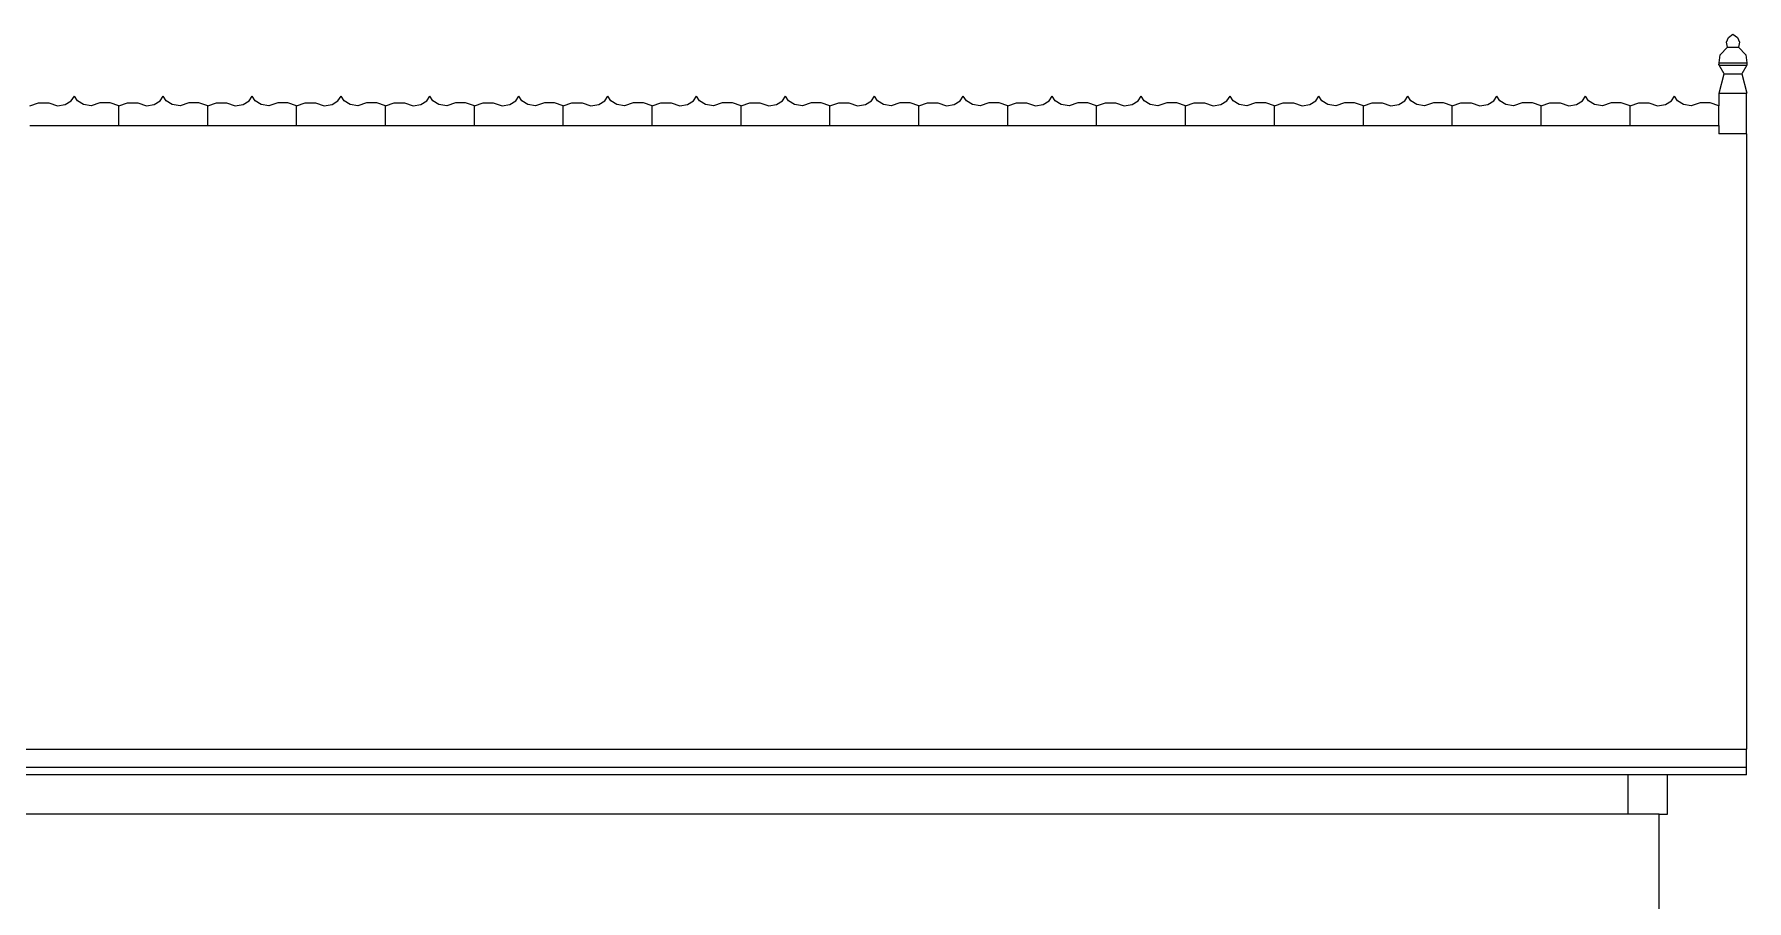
# Model space of a CAD drawing. Header units: inches. Extents: x 16.2 to 49.2, y 7.1 to 20.7.
# Drawn here: x 42.8 to 48.38, y 17.92 to 20.74 of the extents above; entities that cross this region are included whole.
import ezdxf

# ---------------------------------------------------------------- set-up
doc = ezdxf.new("R2010")
doc.units = ezdxf.units.IN
doc.header["$MEASUREMENT"] = 0
doc.layers.add('0inne_gulv', color=252, linetype='Continuous', lineweight=13)

# ---------------------------------------------------------------- blocks, each defined once
blk = doc.blocks.new('DEREK SMALL HOUSE rs')
for p, q in [((2.1262, 3.0606), (2.1501, 3.0856)), ((2.1467, 3.1018), (2.1532, 3.1173)), ((2.1501, 3.0856), (2.1467, 3.1018)), ((2.1501, 3.0856), (2.1853, 3.0856)), ((2.1532, 3.1173), (2.1677, 3.1277)), ((2.1677, 3.1277), (2.1822, 3.1173)), ((2.1822, 3.1173), (2.1887, 3.1018)), ((2.1887, 3.1018), (2.1853, 3.0856)), ((2.1853, 3.0856), (2.2092, 3.0606)), ((2.1219, 3.0281), (2.1228, 3.0349)), ((2.1228, 3.0265), (2.1219, 3.0281)), ((2.1228, 3.0349), (2.1262, 3.0606)), ((2.1228, 3.0265), (2.1228, 3.0349)), ((2.1228, 3.0349), (2.2126, 3.0349)), ((2.1385, 2.9988), (2.1228, 3.0265)), ((2.1228, 3.0265), (2.2126, 3.0265)), ((2.2126, 3.0265), (2.197, 2.9988)), ((2.2092, 3.0606), (2.2126, 3.0349)), ((2.2126, 3.0349), (2.2126, 3.0265)), ((2.1228, 2.936), (2.1385, 2.9988)), ((2.1385, 2.9988), (2.197, 2.9988)), ((2.197, 2.9988), (2.2126, 2.936)), ((-3.2721, 2.8988), (-3.2526, 2.9101)), ((-3.2526, 2.9101), (-3.2427, 2.9256)), ((-3.2328, 2.9101), (-3.2427, 2.9256)), ((-3.2133, 2.8988), (-3.2328, 2.9101)), ((-2.9821, 2.8988), (-2.9626, 2.9101)), ((-2.9626, 2.9101), (-2.9527, 2.9256)), ((-2.9428, 2.9101), (-2.9527, 2.9256)), ((-2.9233, 2.8988), (-2.9428, 2.9101)), ((-2.6922, 2.8988), (-2.6726, 2.9101)), ((-2.6726, 2.9101), (-2.6627, 2.9256)), ((-2.6529, 2.9101), (-2.6627, 2.9256)), ((-2.6333, 2.8988), (-2.6529, 2.9101)), ((-2.4022, 2.8988), (-2.3827, 2.9101)), ((-2.3827, 2.9101), (-2.3728, 2.9256)), ((-2.3629, 2.9101), (-2.3728, 2.9256)), ((-2.3433, 2.8988), (-2.3629, 2.9101)), ((-2.1122, 2.8988), (-2.0927, 2.9101)), ((-2.0927, 2.9101), (-2.0828, 2.9256)), ((-2.0729, 2.9101), (-2.0828, 2.9256)), ((-2.0534, 2.8988), (-2.0729, 2.9101)), ((-1.8222, 2.8988), (-1.8027, 2.9101)), ((-1.8027, 2.9101), (-1.7928, 2.9256)), ((-1.7829, 2.9101), (-1.7928, 2.9256)), ((-1.7634, 2.8988), (-1.7829, 2.9101)), ((-1.5323, 2.8988), (-1.5127, 2.9101)), ((-1.5127, 2.9101), (-1.5028, 2.9256)), ((-1.4929, 2.9101), (-1.5028, 2.9256)), ((-1.4734, 2.8988), (-1.4929, 2.9101)), ((-1.2423, 2.8988), (-1.2227, 2.9101)), ((-1.2227, 2.9101), (-1.2129, 2.9256)), ((-1.203, 2.9101), (-1.2129, 2.9256)), ((-1.1834, 2.8988), (-1.203, 2.9101)), ((-0.9523, 2.8988), (-0.9328, 2.9101)), ((-0.9328, 2.9101), (-0.9229, 2.9256)), ((-0.913, 2.9101), (-0.9229, 2.9256)), ((-0.8935, 2.8988), (-0.913, 2.9101)), ((-0.6623, 2.8988), (-0.6428, 2.9101)), ((-0.6428, 2.9101), (-0.6329, 2.9256)), ((-0.623, 2.9101), (-0.6329, 2.9256)), ((-0.6035, 2.8988), (-0.623, 2.9101)), ((-0.3723, 2.8988), (-0.3528, 2.9101)), ((-0.3528, 2.9101), (-0.3429, 2.9256)), ((-0.333, 2.9101), (-0.3429, 2.9256)), ((-0.3135, 2.8988), (-0.333, 2.9101)), ((-0.0824, 2.8988), (-0.0628, 2.9101)), ((-0.0628, 2.9101), (-0.0529, 2.9256)), ((-0.0431, 2.9101), (-0.0529, 2.9256)), ((-0.0235, 2.8988), (-0.0431, 2.9101)), ((0.2076, 2.8988), (0.2271, 2.9101)), ((0.2271, 2.9101), (0.237, 2.9256)), ((0.2469, 2.9101), (0.237, 2.9256)), ((0.2665, 2.8988), (0.2469, 2.9101)), ((0.4976, 2.8988), (0.5171, 2.9101)), ((0.5171, 2.9101), (0.527, 2.9256)), ((0.5369, 2.9101), (0.527, 2.9256)), ((0.5564, 2.8988), (0.5369, 2.9101)), ((0.7876, 2.8988), (0.8071, 2.9101)), ((0.8071, 2.9101), (0.817, 2.9256)), ((0.8269, 2.9101), (0.817, 2.9256)), ((0.8464, 2.8988), (0.8269, 2.9101)), ((1.0775, 2.8988), (1.0971, 2.9101)), ((1.0971, 2.9101), (1.107, 2.9256)), ((1.1168, 2.9101), (1.107, 2.9256)), ((1.1364, 2.8988), (1.1168, 2.9101)), ((1.3675, 2.8988), (1.3871, 2.9101)), ((1.3871, 2.9101), (1.3969, 2.9256)), ((1.4068, 2.9101), (1.3969, 2.9256)), ((1.4264, 2.8988), (1.4068, 2.9101)), ((1.6575, 2.8988), (1.677, 2.9101)), ((1.677, 2.9101), (1.6869, 2.9256)), ((1.6968, 2.9101), (1.6869, 2.9256)), ((1.7163, 2.8988), (1.6968, 2.9101)), ((1.9475, 2.8988), (1.967, 2.9101)), ((1.967, 2.9101), (1.9769, 2.9256)), ((1.9868, 2.9101), (1.9769, 2.9256)), ((2.0063, 2.8988), (1.9868, 2.9101)), ((2.1219, 2.936), (2.1219, 2.8936)), ((2.1228, 2.936), (2.1219, 2.936)), ((2.1228, 2.936), (2.212, 2.936)), ((2.212, 2.936), (2.2126, 2.936)), ((2.212, 2.8029), (2.212, 2.936)), ((-3.3877, 2.8936), (-3.3592, 2.9042)), ((-3.3592, 2.9042), (-3.3261, 2.9042)), ((-3.3261, 2.9042), (-3.2976, 2.8936)), ((-3.2976, 2.8936), (-3.2721, 2.8988)), ((-3.1878, 2.8936), (-3.2133, 2.8988)), ((-3.1593, 2.9042), (-3.1878, 2.8936)), ((-3.1262, 2.9042), (-3.1593, 2.9042)), ((-3.0977, 2.8936), (-3.1262, 2.9042)), ((-3.0977, 2.8936), (-3.0693, 2.9042)), ((-3.0977, 2.8297), (-3.0977, 2.8936)), ((-3.0693, 2.9042), (-3.0361, 2.9042)), ((-3.0361, 2.9042), (-3.0076, 2.8936)), ((-3.0076, 2.8936), (-2.9821, 2.8988)), ((-2.8978, 2.8936), (-2.9233, 2.8988)), ((-2.8694, 2.9042), (-2.8978, 2.8936)), ((-2.8362, 2.9042), (-2.8694, 2.9042)), ((-2.8077, 2.8936), (-2.8362, 2.9042)), ((-2.8077, 2.8936), (-2.7793, 2.9042)), ((-2.8077, 2.8297), (-2.8077, 2.8936)), ((-2.7793, 2.9042), (-2.7461, 2.9042)), ((-2.7461, 2.9042), (-2.7176, 2.8936)), ((-2.7176, 2.8936), (-2.6922, 2.8988)), ((-2.6078, 2.8936), (-2.6333, 2.8988)), ((-2.5794, 2.9042), (-2.6078, 2.8936)), ((-2.5462, 2.9042), (-2.5794, 2.9042)), ((-2.5178, 2.8936), (-2.5462, 2.9042)), ((-2.5178, 2.8936), (-2.4893, 2.9042)), ((-2.5178, 2.8297), (-2.5178, 2.8936)), ((-2.4893, 2.9042), (-2.4561, 2.9042)), ((-2.4561, 2.9042), (-2.4277, 2.8936)), ((-2.4277, 2.8936), (-2.4022, 2.8988)), ((-2.3179, 2.8936), (-2.3433, 2.8988)), ((-2.2894, 2.9042), (-2.3179, 2.8936)), ((-2.2562, 2.9042), (-2.2894, 2.9042)), ((-2.2278, 2.8936), (-2.2562, 2.9042)), ((-2.2278, 2.8936), (-2.1993, 2.9042)), ((-2.2278, 2.8297), (-2.2278, 2.8936)), ((-2.1993, 2.9042), (-2.1661, 2.9042)), ((-2.1661, 2.9042), (-2.1377, 2.8936)), ((-2.1377, 2.8936), (-2.1122, 2.8988)), ((-2.0279, 2.8936), (-2.0534, 2.8988)), ((-1.9994, 2.9042), (-2.0279, 2.8936)), ((-1.9663, 2.9042), (-1.9994, 2.9042)), ((-1.9378, 2.8936), (-1.9663, 2.9042)), ((-1.9378, 2.8936), (-1.9093, 2.9042)), ((-1.9378, 2.8297), (-1.9378, 2.8936)), ((-1.9093, 2.9042), (-1.8762, 2.9042)), ((-1.8762, 2.9042), (-1.8477, 2.8936)), ((-1.8477, 2.8936), (-1.8222, 2.8988)), ((-1.7379, 2.8936), (-1.7634, 2.8988)), ((-1.7095, 2.9042), (-1.7379, 2.8936)), ((-1.6763, 2.9042), (-1.7095, 2.9042)), ((-1.6478, 2.8936), (-1.6763, 2.9042)), ((-1.6478, 2.8936), (-1.6194, 2.9042)), ((-1.6478, 2.8297), (-1.6478, 2.8936)), ((-1.6194, 2.9042), (-1.5862, 2.9042)), ((-1.5862, 2.9042), (-1.5577, 2.8936)), ((-1.5577, 2.8936), (-1.5323, 2.8988)), ((-1.4479, 2.8936), (-1.4734, 2.8988)), ((-1.4195, 2.9042), (-1.4479, 2.8936)), ((-1.3863, 2.9042), (-1.4195, 2.9042)), ((-1.3578, 2.8936), (-1.3863, 2.9042)), ((-1.3578, 2.8936), (-1.3294, 2.9042)), ((-1.3578, 2.8297), (-1.3578, 2.8936)), ((-1.3294, 2.9042), (-1.2962, 2.9042)), ((-1.2962, 2.9042), (-1.2678, 2.8936)), ((-1.2678, 2.8936), (-1.2423, 2.8988)), ((-1.158, 2.8936), (-1.1834, 2.8988)), ((-1.1295, 2.9042), (-1.158, 2.8936)), ((-1.0963, 2.9042), (-1.1295, 2.9042)), ((-1.0679, 2.8936), (-1.0963, 2.9042)), ((-1.0679, 2.8936), (-1.0394, 2.9042)), ((-1.0679, 2.8297), (-1.0679, 2.8936)), ((-1.0394, 2.9042), (-1.0062, 2.9042)), ((-1.0062, 2.9042), (-0.9778, 2.8936)), ((-0.9778, 2.8936), (-0.9523, 2.8988)), ((-0.868, 2.8936), (-0.8935, 2.8988)), ((-0.8395, 2.9042), (-0.868, 2.8936)), ((-0.8063, 2.9042), (-0.8395, 2.9042)), ((-0.7779, 2.8936), (-0.8063, 2.9042)), ((-0.7779, 2.8936), (-0.7494, 2.9042)), ((-0.7779, 2.8297), (-0.7779, 2.8936)), ((-0.7494, 2.9042), (-0.7163, 2.9042)), ((-0.7163, 2.9042), (-0.6878, 2.8936)), ((-0.6878, 2.8936), (-0.6623, 2.8988)), ((-0.578, 2.8936), (-0.6035, 2.8988)), ((-0.5495, 2.9042), (-0.578, 2.8936)), ((-0.5164, 2.9042), (-0.5495, 2.9042)), ((-0.4879, 2.8936), (-0.5164, 2.9042)), ((-0.4879, 2.8936), (-0.4595, 2.9042)), ((-0.4879, 2.8297), (-0.4879, 2.8936)), ((-0.4595, 2.9042), (-0.4263, 2.9042)), ((-0.4263, 2.9042), (-0.3978, 2.8936)), ((-0.3978, 2.8936), (-0.3723, 2.8988)), ((-0.288, 2.8936), (-0.3135, 2.8988)), ((-0.2596, 2.9042), (-0.288, 2.8936)), ((-0.2264, 2.9042), (-0.2596, 2.9042)), ((-0.1979, 2.8936), (-0.2264, 2.9042)), ((-0.1979, 2.8936), (-0.1695, 2.9042)), ((-0.1979, 2.8297), (-0.1979, 2.8936)), ((-0.1695, 2.9042), (-0.1363, 2.9042)), ((-0.1363, 2.9042), (-0.1078, 2.8936)), ((-0.1078, 2.8936), (-0.0824, 2.8988)), ((0.002, 2.8936), (-0.0235, 2.8988)), ((0.0304, 2.9042), (0.002, 2.8936)), ((0.0636, 2.9042), (0.0304, 2.9042)), ((0.092, 2.8936), (0.0636, 2.9042)), ((0.092, 2.8936), (0.1205, 2.9042)), ((0.092, 2.8297), (0.092, 2.8936)), ((0.1205, 2.9042), (0.1537, 2.9042)), ((0.1537, 2.9042), (0.1821, 2.8936)), ((0.1821, 2.8936), (0.2076, 2.8988)), ((0.2919, 2.8936), (0.2665, 2.8988)), ((0.3204, 2.9042), (0.2919, 2.8936)), ((0.3536, 2.9042), (0.3204, 2.9042)), ((0.382, 2.8936), (0.3536, 2.9042)), ((0.382, 2.8936), (0.4105, 2.9042)), ((0.382, 2.8297), (0.382, 2.8936)), ((0.4105, 2.9042), (0.4437, 2.9042)), ((0.4437, 2.9042), (0.4721, 2.8936)), ((0.4721, 2.8936), (0.4976, 2.8988)), ((0.5819, 2.8936), (0.5564, 2.8988)), ((0.6104, 2.9042), (0.5819, 2.8936)), ((0.6435, 2.9042), (0.6104, 2.9042)), ((0.672, 2.8936), (0.6435, 2.9042)), ((0.672, 2.8936), (0.7005, 2.9042)), ((0.672, 2.8297), (0.672, 2.8936)), ((0.7005, 2.9042), (0.7336, 2.9042)), ((0.7336, 2.9042), (0.7621, 2.8936)), ((0.7621, 2.8936), (0.7876, 2.8988)), ((0.8719, 2.8936), (0.8464, 2.8988)), ((0.9003, 2.9042), (0.8719, 2.8936)), ((0.9335, 2.9042), (0.9003, 2.9042)), ((0.962, 2.8936), (0.9335, 2.9042)), ((0.962, 2.8936), (0.9904, 2.9042)), ((0.962, 2.8297), (0.962, 2.8936)), ((0.9904, 2.9042), (1.0236, 2.9042)), ((1.0236, 2.9042), (1.0521, 2.8936)), ((1.0521, 2.8936), (1.0775, 2.8988)), ((1.1619, 2.8936), (1.1364, 2.8988)), ((1.1903, 2.9042), (1.1619, 2.8936)), ((1.2235, 2.9042), (1.1903, 2.9042)), ((1.2519, 2.8936), (1.2235, 2.9042)), ((1.2519, 2.8936), (1.2804, 2.9042)), ((1.2519, 2.8297), (1.2519, 2.8936)), ((1.2804, 2.9042), (1.3136, 2.9042)), ((1.3136, 2.9042), (1.342, 2.8936)), ((1.342, 2.8936), (1.3675, 2.8988)), ((1.4518, 2.8936), (1.4264, 2.8988)), ((1.4803, 2.9042), (1.4518, 2.8936)), ((1.5135, 2.9042), (1.4803, 2.9042)), ((1.5419, 2.8936), (1.5135, 2.9042)), ((1.5419, 2.8936), (1.5704, 2.9042)), ((1.5419, 2.8297), (1.5419, 2.8936)), ((1.5704, 2.9042), (1.6036, 2.9042)), ((1.6036, 2.9042), (1.632, 2.8936)), ((1.632, 2.8936), (1.6575, 2.8988)), ((1.7418, 2.8936), (1.7163, 2.8988)), ((1.7703, 2.9042), (1.7418, 2.8936)), ((1.8034, 2.9042), (1.7703, 2.9042)), ((1.8319, 2.8936), (1.8034, 2.9042)), ((1.8319, 2.8936), (1.8604, 2.9042)), ((1.8319, 2.8297), (1.8319, 2.8936)), ((1.8604, 2.9042), (1.8935, 2.9042)), ((1.8935, 2.9042), (1.922, 2.8936)), ((1.922, 2.8936), (1.9475, 2.8988)), ((2.0318, 2.8936), (2.0063, 2.8988)), ((2.0602, 2.9042), (2.0318, 2.8936)), ((2.0934, 2.9042), (2.0602, 2.9042)), ((2.1219, 2.8936), (2.0934, 2.9042)), ((2.1219, 2.8297), (2.1219, 2.8936)), ((-3.3877, 2.8297), (-3.0977, 2.8297)), ((-3.0977, 2.8297), (-2.8077, 2.8297)), ((-2.8077, 2.8297), (-2.5178, 2.8297)), ((-2.5178, 2.8297), (-2.2278, 2.8297)), ((-2.2278, 2.8297), (-1.9378, 2.8297)), ((-1.9378, 2.8297), (-1.6478, 2.8297)), ((-1.6478, 2.8297), (-1.3578, 2.8297)), ((-1.3578, 2.8297), (-1.0679, 2.8297)), ((-1.0679, 2.8297), (-0.7779, 2.8297)), ((-0.7779, 2.8297), (-0.4879, 2.8297)), ((-0.4879, 2.8297), (-0.1979, 2.8297)), ((-0.1979, 2.8297), (0.092, 2.8297)), ((0.092, 2.8297), (0.382, 2.8297)), ((0.382, 2.8297), (0.672, 2.8297)), ((0.672, 2.8297), (0.962, 2.8297)), ((0.962, 2.8297), (1.2519, 2.8297)), ((1.2519, 2.8297), (1.5419, 2.8297)), ((1.5419, 2.8297), (1.8319, 2.8297)), ((1.8319, 2.8297), (2.1219, 2.8297)), ((2.1219, 2.8297), (2.1219, 2.8029)), ((2.212, 2.8029), (2.1219, 2.8029)), ((2.212, 2.8029), (2.212, 0.7954)), ((-7.2475, 0.7954), (2.212, 0.7954)), ((2.212, 0.7355), (2.212, 0.7954)), ((2.212, 0.7355), (-7.2475, 0.7355)), ((2.212, 0.7115), (2.212, 0.7355)), ((1.8259, 0.7115), (-5.8961, 0.7115)), ((1.8259, 0.5837), (1.8259, 0.7115)), ((1.9546, 0.7115), (1.8259, 0.7115)), ((1.9546, 0.5837), (1.9546, 0.7115)), ((2.212, 0.7115), (1.9546, 0.7115)), ((1.8259, 0.5837), (-5.8961, 0.5837)), ((1.9265, 0.5837), (1.8259, 0.5837)), ((1.9265, 0.0837), (1.9265, 0.5837)), ((1.9265, 0.5837), (1.9546, 0.5837))]:
    blk.add_line(p, q)

msp = doc.modelspace()

# ---------------------------------------------------------------- block references
at = {"layer": '0inne_gulv'}
msp.add_blockref('DEREK SMALL HOUSE rs', (46.1712, 17.6167), dxfattribs=at)

doc.saveas('drawing.dxf')
